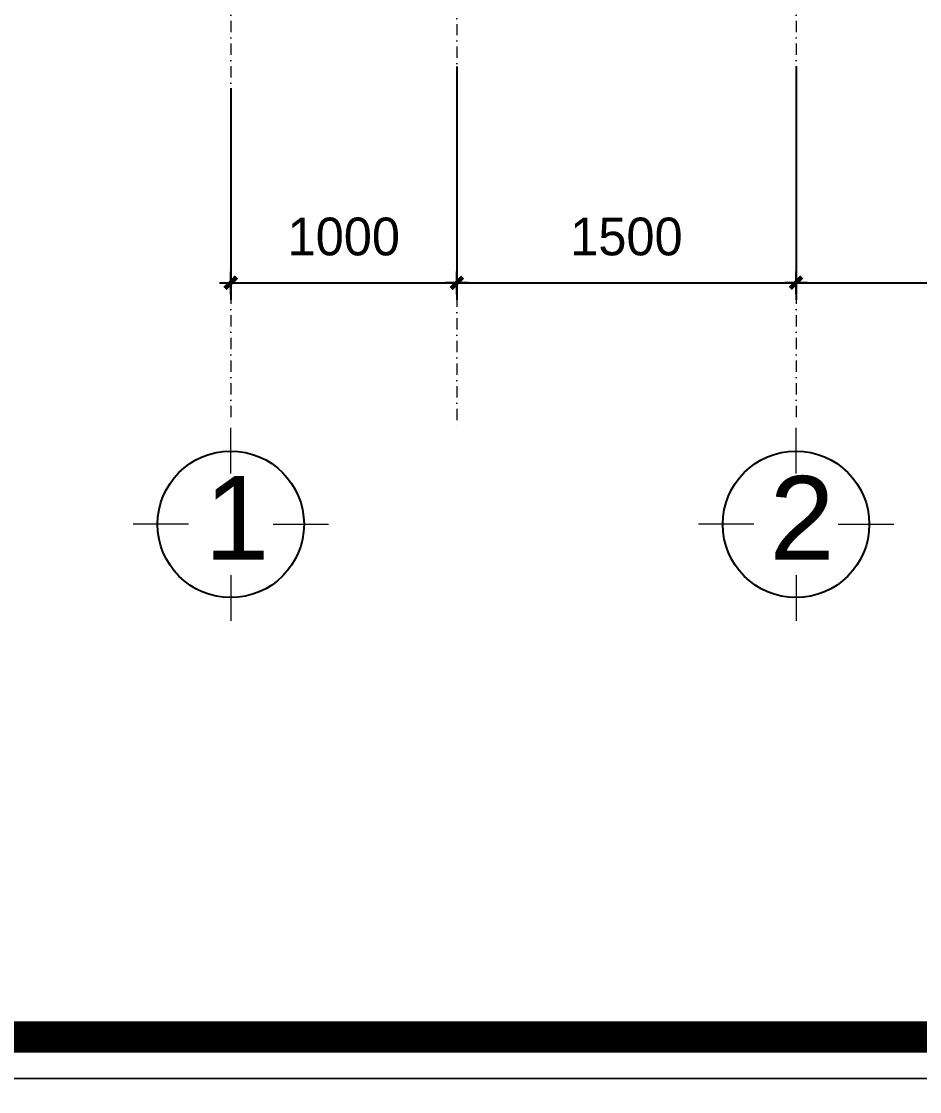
# Model space of a CAD drawing. Header units: millimetres. Extents: x 615730 to 2792744, y 139412 to 597571.
# Drawn here: x 1263817 to 1267789, y 255942 to 260674 of the extents above; entities that cross this region are included whole.
import ezdxf
from ezdxf.enums import TextEntityAlignment as Align

# ---------------------------------------------------------------- set-up
doc = ezdxf.new("R2010")
doc.units = ezdxf.units.MM
doc.header["$MEASUREMENT"] = 0
doc.header["$PDMODE"] = 34
doc.linetypes.add('DASHDOT', pattern=[1, 0.5, -0.25, 0, -0.25])
doc.layers.get('0').update_dxf_attribs({"lineweight": 5})
for name, color, linetype, lineweight in [('0.1(9)', 9, 'Continuous', 13), ('thay', 7, 'Continuous', 15), ('TIM TRUC', 149, 'DASHDOT', 9)]:
    doc.layers.add(name, color=color, linetype=linetype, lineweight=lineweight)
for name, color, linetype in [('H', 252, 'Continuous'), ('netthay', 3, 'Continuous'), ('TEXT', 2, 'Continuous'), ('VL', 155, 'Continuous')]:
    doc.layers.add(name, color=color, linetype=linetype)
doc.styles.add('H280', font='', dxfattribs={"height": 200})
doc.styles.add('KT OZON', font='', dxfattribs={"height": 200})
doc.styles.add('VNI-AVO', font='vni-roms.shx')
doc.styles.get('H280').set_extended_font_data('VNI-Avo')
doc.styles.get('KT OZON').set_extended_font_data('VNI-Helve')
doc.dimstyles.new('1-50b', dxfattribs={"dimtxt": 167, "dimasz": 50, "dimexe": 75, "dimexo": 150, "dimgap": 120, "dimtad": 1, "dimdec": 0, "dimzin": 12, "dimtxsty": 'VNI-AVO', "dimblk": ']', "dimcen": 0, "dimdle": 50, "dimclrd": 252, "dimclre": 252, "dimclrt": 2, "dimadec": 0, "dimazin": 0, "dimtfac": 1, "dimtdec": 0, "dimtix": 1, "dimtmove": 2, "dimatfit": 0, "dimldrblk": 'OPEN90', "dimfxl": 1, "dimlwd": -1, "dimlwe": -1, "dimarcsym": 0})

# ---------------------------------------------------------------- blocks, each defined once
blk = doc.blocks.new('TRUC 1')
at = {"ltscale": 50}
blk.add_circle((0, -9525), 8572, dxfattribs=at)
at = {"layer": '0.1(9)', "ltscale": 50}
for p, q in [((0, -3572), (0, 1782)), ((-4942, -9525), (-11427, -9525)), ((4942, -9525), (11427, -9525)), ((0, -15478), (0, -20832))]:
    blk.add_line(p, q, dxfattribs=at)
at = {"layer": 'TEXT', "ltscale": 50, "style": 'H280'}
blk.add_attdef('1', text='', height=10478, dxfattribs=at).set_placement((-214, -4892), align=Align.CENTER)
blk = doc.blocks.new(']')
for p, q in [((0, 1), (0, -1)), ((1, 0), (-1, 0))]:
    blk.add_line(p, q)
at = {"color": 9, "const_width": 0.4}
blk.add_lwpolyline([(-0.509, -0.509), (0.509, 0.509)], dxfattribs=at)
blk = doc.blocks.new('*D2633')
at = {"layer": 'DEFPOINTS', "color": 0, "ltscale": 10, "transparency": 16777216}
for p in [(1264743, 260529.4, -12.4), (1265742.5, 260529.4), (1265742.5, 259518.7)]:
    blk.add_point(p, dxfattribs=at)
at = {"layer": 'VL', "color": 252, "ltscale": 10, "transparency": 16777216}
for p, q in [((1264743, 260379.4), (1264743, 259443.7)), ((1265742.5, 260379.4), (1265742.5, 259443.7)), ((1264793, 259518.7), (1265692.5, 259518.7))]:
    blk.add_line(p, q, dxfattribs=at)
at = {"layer": 'VL', "color": 252, "ltscale": 10, "transparency": 16777216, "xscale": 50, "yscale": 50, "zscale": 50, "rotation": 180}
blk.add_blockref(']', (1264743, 259518.7), dxfattribs=at)
at = {"layer": 'VL', "color": 252, "ltscale": 10, "transparency": 16777216, "xscale": 50, "yscale": 50, "zscale": 50}
blk.add_blockref(']', (1265742.5, 259518.7), dxfattribs=at)
at = {"layer": 'VL', "color": 2, "ltscale": 10, "transparency": 16777216, "insert": (1265242.8, 259722.2), "char_height": 167, "attachment_point": 5, "style": 'VNI-AVO'}
blk.add_mtext('1000', dxfattribs=at)
blk = doc.blocks.new('_Open90')
at = {"color": 0, "linetype": 'ByBlock', "lineweight": -2}
for p, q in [((0, 0), (-1, 0)), ((-0.5, 0.5), (0, 0)), ((0, 0), (-0.5, -0.5))]:
    blk.add_line(p, q, dxfattribs=at)
blk = doc.blocks.new('*D2634')
at = {"layer": 'DEFPOINTS', "color": 0, "ltscale": 10, "transparency": 16777216}
for p in [(1265742.5, 260624.4), (1267242.5, 260624.4), (1267242.5, 259518.7)]:
    blk.add_point(p, dxfattribs=at)
at = {"layer": 'VL', "color": 252, "ltscale": 10, "transparency": 16777216}
for p, q in [((1265742.5, 260474.4), (1265742.5, 259443.7)), ((1267242.5, 260474.4), (1267242.5, 259443.7)), ((1265792.5, 259518.7), (1267192.5, 259518.7))]:
    blk.add_line(p, q, dxfattribs=at)
at = {"layer": 'VL', "color": 252, "ltscale": 10, "transparency": 16777216, "xscale": 50, "yscale": 50, "zscale": 50, "rotation": 180}
blk.add_blockref(']', (1265742.5, 259518.7), dxfattribs=at)
at = {"layer": 'VL', "color": 252, "ltscale": 10, "transparency": 16777216, "xscale": 50, "yscale": 50, "zscale": 50}
blk.add_blockref(']', (1267242.5, 259518.7), dxfattribs=at)
at = {"layer": 'VL', "color": 2, "ltscale": 10, "transparency": 16777216, "insert": (1266492.5, 259722.2), "char_height": 167, "attachment_point": 5, "style": 'VNI-AVO'}
blk.add_mtext('1500', dxfattribs=at)
blk = doc.blocks.new('*D2635')
at = {"layer": 'DEFPOINTS', "color": 0, "ltscale": 10, "transparency": 16777216}
for p in [(1267242.5, 260624.4), (1269242.5, 260624.4), (1269242.5, 259518.7)]:
    blk.add_point(p, dxfattribs=at)
at = {"layer": 'VL', "color": 252, "ltscale": 10, "transparency": 16777216}
for p, q in [((1267242.5, 260474.4), (1267242.5, 259443.7)), ((1269242.5, 260474.4), (1269242.5, 259443.7)), ((1267292.5, 259518.7), (1269192.5, 259518.7))]:
    blk.add_line(p, q, dxfattribs=at)
at = {"layer": 'VL', "color": 252, "ltscale": 10, "transparency": 16777216, "xscale": 50, "yscale": 50, "zscale": 50, "rotation": 180}
blk.add_blockref(']', (1267242.5, 259518.7), dxfattribs=at)
at = {"layer": 'VL', "color": 252, "ltscale": 10, "transparency": 16777216, "xscale": 50, "yscale": 50, "zscale": 50}
blk.add_blockref(']', (1269242.5, 259518.7), dxfattribs=at)
at = {"layer": 'VL', "color": 2, "ltscale": 10, "transparency": 16777216, "insert": (1268242.5, 259722.2), "char_height": 167, "attachment_point": 5, "style": 'VNI-AVO'}
blk.add_mtext('2000', dxfattribs=at)

msp = doc.modelspace()

# ---------------------------------------------------------------- linework, layer by layer
at = {"layer": 'H', "const_width": 138.2}
msp.add_lwpolyline([(1261127.8, 256183.5), (1288130.6, 256183.5), (1288130.6, 275168.5), (1261127.8, 275168.5)], close=True, dxfattribs=at)
at = {"layer": 'thay', "linetype": 'Continuous'}
for points in [[(1260943.4, 255999.2), (1288315, 255999.2), (1288315, 275352.8), (1260943.4, 275352.8)], [(1260943.4, 236645.6), (1288315, 236645.6), (1288315, 255999.2), (1260943.4, 255999.2)]]:
    msp.add_lwpolyline(points, close=True, dxfattribs=at)
at = {"layer": 'TIM TRUC', "ltscale": 100}
for p, q in [((1264743, 273389), (1264743, 258877.7, -13.1)), ((1267242.5, 273389), (1267242.5, 258877.7)), ((1265742.5, 272274.5), (1265742.5, 258877.7))]:
    msp.add_line(p, q, dxfattribs=at)

# ---------------------------------------------------------------- block references
at = {"layer": 'netthay', "lineweight": -2, "ltscale": 10}
ref = msp.add_blockref('TRUC 1', (1264743, 258090.6, -13.1), dxfattribs=dict(at, xscale=0.03778148023411632, yscale=0.03778148023411632, zscale=0.03778148023411632, rotation=180))
ref.add_attrib('1', '1', dxfattribs={"layer": 'TEXT', "color": 3, "ltscale": 50, "height": 370.2, "style": 'KT OZON'}).set_placement((1264769.7, 258293.6, -13.1), align=Align.CENTER)
ref = msp.add_blockref('TRUC 1', (1267242.5, 258090.6), dxfattribs=dict(at, xscale=0.03778148023411632, yscale=0.03778148023411632, zscale=0.03778148023411632, rotation=180))
ref.add_attrib('1', '2', dxfattribs={"layer": 'TEXT', "color": 3, "ltscale": 50, "height": 370.2, "style": 'KT OZON'}).set_placement((1267269.2, 258293.6), align=Align.CENTER)

# ---------------------------------------------------------------- dimensions: what is measured, and where the dimension line sits
at = {"layer": 'VL', "ltscale": 10}
for base, p1, p2, picture, middle in [((1267242.5, 259518.7), (1265742.5, 260624.4), (1267242.5, 260624.4), '*D2634', (1266492.5, 259722.2)), ((1269242.5, 259518.7), (1267242.5, 260624.4), (1269242.5, 260624.4), '*D2635', (1268242.5, 259722.2)), ((1265742.5426, 259518.6568), (1264743.0125, 260529.387, -12.3959), (1265742.5426, 260529.387), '*D2633', (1265242.7775, 259722.1568))]:
    dim = msp.add_linear_dim(base=base, p1=p1, p2=p2, dimstyle='1-50b', override={"dimfxl": 150, "dimarcsym": 1}, dxfattribs=at)
    dim.commit()
    dim.dimension.update_dxf_attribs({"geometry": picture, "text_midpoint": middle})

doc.saveas('drawing.dxf')
